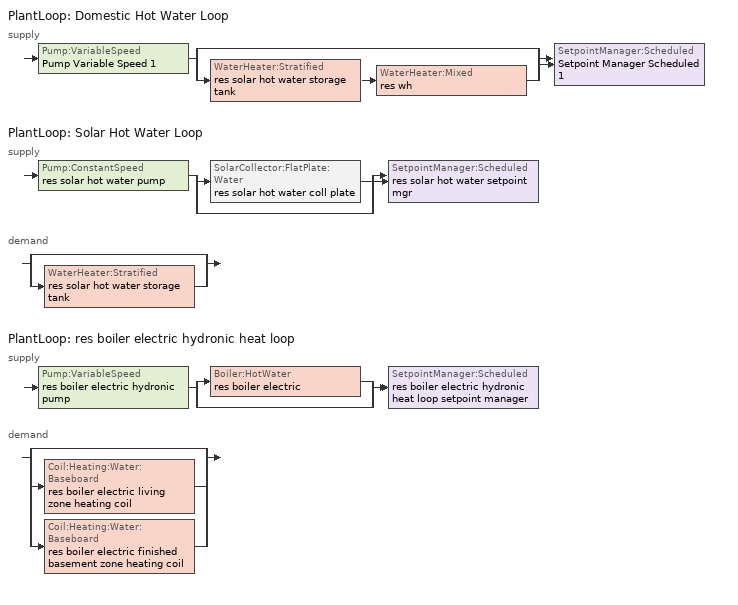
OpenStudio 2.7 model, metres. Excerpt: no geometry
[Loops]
PlantLoop 'Domestic Hot Water Loop'
 supply: Pump:VariableSpeed 'Pump Variable Speed 1' > split
  | bypass
  | WaterHeater:Stratified 'res solar hot water storage tank' > WaterHeater:Mixed 'res wh'
  join > SetpointManager:Scheduled 'Setpoint Manager Scheduled 1'
PlantLoop 'Solar Hot Water Loop'
 supply: Pump:ConstantSpeed 'res solar hot water pump' > split
  | SolarCollector:FlatPlate:Water 'res solar hot water coll plate'
  | bypass
  join > SetpointManager:Scheduled 'res solar hot water setpoint mgr'
 demand: split
  | bypass
  | WaterHeater:Stratified 'res solar hot water storage tank'
PlantLoop 'res boiler electric hydronic heat loop'
 supply: Pump:VariableSpeed 'res boiler electric hydronic pump' > split
  | Boiler:HotWater 'res boiler electric'
  | bypass
  join > SetpointManager:Scheduled 'res boiler electric hydronic heat loop setpoint manager'
 demand: split
  | bypass
  | Coil:Heating:Water:Baseboard 'res boiler electric living zone heating coil'
  | Coil:Heating:Water:Baseboard 'res boiler electric finished basement zone heating coil'
[Sizing:Zone] Zone Cooling Design Supply Air Temperature Input Method=SupplyAirTemperature; Zone Cooling Design Supply Air Temperature {C}=14; Zone Cooling Design Supply Air Temperature Difference {deltaC}=11.11; Zone Heating Design Supply Air Temperature Input Method=SupplyAirTemperature; Zone Heating Design Supply Air Temperature {C}=40; Zone Heating Design Supply Air Temperature Difference {deltaC}=11.11; Zone Cooling Design Supply Air Humidity Ratio {kg-H2O/kg-air}=0.0085; Zone Heating Design Supply Air Humidity Ratio {kg-H2O/kg-air}=0.008; Cooling Design Air Flow Method=DesignDay; Heating Design Air Flow Method=DesignDay; Account for Dedicated Outdoor Air System=No; Dedicated Outdoor Air System Control Strategy=NeutralSupplyAir; Dedicated Outdoor Air Low Setpoint Temperature for Design {C}=autosize; Dedicated Outdoor Air High Setpoint Temperature for Design {C}=autosize
living zone; finished basement zone
[Zone equipment]
living zone: res boiler electric living zone convective water, res room ac zone ptac
finished basement zone: res boiler electric finished basement zone convective water, res room ac zone ptac 1
[PlantLoop] Load Distribution Scheme=Optimal
Name | Glycol Concentration | Maximum Loop Flow Rate {m3/s} | Plant Loop Volume {m3} | Fluid Type | Maximum Loop Temperature {C} | Minimum Loop Temperature {C} | Minimum Loop Flow Rate {m3/s} | Plant Equipment Operation Heating Load Schedule
Domestic Hot Water Loop | 0 | 0.01 | 0.003
Solar Hot Water Loop | 50 |  | Autocalculate | PropyleneGlycol | 100 | 0 | 0 | Always On Discrete
res boiler electric hydronic heat loop | 0 |  | Autocalculate | Water | 100 | 0 | 0
[Sizing:Plant] Loop Type=Heating; Sizing Option=NonCoincident; Zone Timesteps in Averaging Window=1; Coincident Sizing Factor Mode=None
Name | Design Loop Exit Temperature {C} | Loop Design Temperature Difference {deltaC}
Domestic Hot Water Loop; Solar Hot Water Loop | 51.6667 | 5.55556
res boiler electric hydronic heat loop | 82.2222 | 11.1111
[Pump:VariableSpeed] Fraction of Motor Inefficiencies to Fluid Stream=0; Coefficient 1 of the Part Load Performance Curve=0; Coefficient 2 of the Part Load Performance Curve=1; Coefficient 3 of the Part Load Performance Curve=0; Coefficient 4 of the Part Load Performance Curve=0; Pump Control Type=Intermittent; Skin Loss Radiative Fraction=0.5; Design Power Sizing Method=PowerPerFlowPerPressure; Design Electric Power per Unit Flow Rate {W/(m3/s)}=348701.1; Design Shaft Power per Unit Flow Rate per Unit Head {W-s/m3-Pa}=1.28205; Design Minimum Flow Rate Fraction=0
Name | Rated Flow Rate {m3/s} | Rated Pump Head {Pa} | Rated Power Consumption {W} | Motor Efficiency
Pump Variable Speed 1 | 0.01 | 1 | 0 | 1
res boiler electric hydronic pump | 0.000630902 | 20000 |  | 0.9
[SetpointManager:Scheduled] Control Variable=Temperature
Name | Schedule
Setpoint Manager Scheduled 1; res solar hot water setpoint mgr | dhw temp
res boiler electric hydronic heat loop setpoint manager | res boiler electric hydronic heat supply setpoint
[WaterHeater:Mixed]
res wh: Tank Volume {m3}=0.00378541; Setpoint Temperature Schedule=WH Setpoint Temp; Deadband Temperature Difference {deltaC}=0; Maximum Temperature Limit {C}=99; Heater Control Type=Modulate; Heater Maximum Capacity {W}=2.93071e+10; Heater Minimum Capacity {W}=0; Heater Fuel Type=PropaneGas; Heater Thermal Efficiency=0.7544; Off Cycle Parasitic Fuel Consumption Rate {W}=7.382; Off Cycle Parasitic Fuel Type=Electricity; Off Cycle Parasitic Heat Fraction to Tank=0; On Cycle Parasitic Fuel Consumption Rate {W}=7.382; On Cycle Parasitic Fuel Type=Electricity; On Cycle Parasitic Heat Fraction to Tank=0; Ambient Temperature Indicator=ThermalZone; Ambient Temperature Thermal Zone=finished basement zone; Off Cycle Loss Coefficient to Ambient Temperature {W/K}=0; Off Cycle Loss Fraction to Thermal Zone=1; On Cycle Loss Coefficient to Ambient Temperature {W/K}=0; On Cycle Loss Fraction to Thermal Zone=1; Use Side Effectiveness=1; Source Side Effectiveness=1; Use Side Design Flow Rate {m3/s}=autosize; Source Side Design Flow Rate {m3/s}=autosize; Indirect Water Heating Recovery Time {hr}=1.5; Source Side Flow Control Mode=IndirectHeatPrimarySetpoint
[Pump:ConstantSpeed]
res solar hot water pump: Rated Flow Rate {m3/s}=5.68724e-05; Rated Pump Head {Pa}=90000; Rated Power Consumption {W}=32; Motor Efficiency=0.3; Fraction of Motor Inefficiencies to Fluid Stream=0.2; Pump Control Type=Intermittent; Design Power Sizing Method=PowerPerFlowPerPressure; Design Electric Power per Unit Flow Rate {W/(m3/s)}=348701.1; Design Shaft Power per Unit Flow Rate per Unit Head {W-s/m3-Pa}=1.28205
[SolarCollector:FlatPlate:Water]
res solar hot water coll plate: SolarCollectorPerformance=res solar hot water coll perf; Surface=res solar hot water shading surface; Maximum Flow Rate {m3/s}=5.68724e-05
[SolarCollectorPerformance:FlatPlate]
res solar hot water coll perf: Gross Area {m2}=3.71612; Test Fluid=Water; Test Flow Rate {m3/s}=5.68724e-05; Test Correlation Type=Inlet; Coefficient 1 of Efficiency Equation=0.77; Coefficient 2 of Efficiency Equation {W/m2-K}=-4.50265; Coefficient 2 of Incident Angle Modifier=-0.1; Coefficient 3 of Incident Angle Modifier=-0.0055
[WaterHeater:Stratified]
res solar hot water storage tank: Tank Volume {m3}=0.227125; Tank Height {m}=0.114628; Tank Shape=VerticalCylinder; Tank Perimeter {m}=0.120038; Maximum Temperature Limit {C}=99; Heater Priority Control=MasterSlave; Heater 1 Setpoint Temperature Schedule=WH Setpoint Temp; Heater 1 Deadband Temperature Difference {deltaC}=2; Heater 1 Capacity {W}=0; Heater 1 Height {m}=0; Heater 2 Setpoint Temperature Schedule=WH Setpoint Temp; Heater 2 Deadband Temperature Difference {deltaC}=5; Heater 2 Capacity {W}=0; Heater 2 Height {m}=0; Heater Fuel Type=Electricity; Heater Thermal Efficiency=1; Off Cycle Parasitic Fuel Consumption Rate {W}=10; Off Cycle Parasitic Fuel Type=Electricity; Off Cycle Parasitic Heat Fraction to Tank=0; Off Cycle Parasitic Height {m}=0; On Cycle Parasitic Fuel Consumption Rate {W}=10; On Cycle Parasitic Fuel Type=Electricity; On Cycle Parasitic Heat Fraction to Tank=0; On Cycle Parasitic Height {m}=0; Ambient Temperature Indicator=ThermalZone; Ambient Temperature Thermal Zone=living zone; Uniform Skin Loss Coefficient per Unit Area to Ambient Temperature {W/m2-K}=0.5678; Skin Loss Fraction to Zone=1; Off Cycle Flue Loss Coefficient to Ambient Temperature {W/K}=0; Off Cycle Flue Loss Fraction to Zone=1; Use Side Effectiveness=1; Use Side Inlet Height {m}=0; Use Side Outlet Height {m}=0.114628; Source Side Effectiveness=0.7; Source Side Inlet Height {m}=0.0382094; Source Side Outlet Height {m}=0; Inlet Mode=Fixed; Use Side Design Flow Rate {m3/s}=autosize; Source Side Design Flow Rate {m3/s}=5.68724e-05; Indirect Water Heating Recovery Time {hr}=1.5; Number of Nodes=8; Additional Destratification Conductivity {W/m-K}=0; Node 1 Additional Loss Coefficient {W/m2-K}=0; Node 2 Additional Loss Coefficient {W/m2-K}=0; Node 3 Additional Loss Coefficient {W/m2-K}=0; Node 4 Additional Loss Coefficient {W/m2-K}=0; Node 5 Additional Loss Coefficient {W/m2-K}=0; Node 6 Additional Loss Coefficient {W/m2-K}=0; Node 7 Additional Loss Coefficient {W/m2-K}=0; Node 8 Additional Loss Coefficient {W/m2-K}=0; Node 9 Additional Loss Coefficient {W/m2-K}=0; Node 10 Additional Loss Coefficient {W/m2-K}=0; Node 11 Additional Loss Coefficient {W/m2-K}=0; Node 12 Additional Loss Coefficient {W/m2-K}=0; Source Side Flow Control Mode=IndirectHeatPrimarySetpoint
[EnergyManagementSystem:Sensor]
Name | Output Variable or Output Meter Index Key | Output Variable or Output Meter
res_boiler_electric_hydronic_pump_s | res boiler electric hydronic pump | Pump Electric Energy
res_af_1_tin_s | living zone | Zone Mean Air Temperature
res_af_1_tt_s | living zone | Zone Outdoor Air Drybulb Temperature
[Boiler:HotWater]
res boiler electric: Fuel Type=Electricity; Nominal Capacity {W}=29307.1; Nominal Thermal Efficiency=0.8; Efficiency Curve Temperature Evaluation Variable=LeavingBoiler; Normalized Boiler Efficiency Curve=NonCondensingBoilerEff; Design Water Outlet Temperature {C}=82.2222; Minimum Part Load Ratio=0; Maximum Part Load Ratio=1; Optimum Part Load Ratio=1; Water Outlet Upper Temperature Limit {C}=99.9; Boiler Flow Mode=LeavingSetpointModulated; Parasitic Electric Load {W}=0; Sizing Factor=1
[Coil:Heating:Water:Baseboard] Heating Design Capacity Method=HeatingDesignCapacity; Heating Design Capacity {W}=29307.1; Heating Design Capacity Per Floor Area {W/m2}=0; Fraction of Autosized Heating Design Capacity=0.8; U-Factor Times Area Value {W/K}=2110.11; Maximum Water Flow Rate {m3/s}=0.00126249; Convergence Tolerance=0.001
res boiler electric living zone heating coil; res boiler electric finished basement zone heating coil
[ZoneHVAC:Baseboard:Convective:Water] Availability Schedule=Always On Discrete
Name | Heating Coil
res boiler electric living zone convective water | res boiler electric living zone heating coil
res boiler electric finished basement zone convective water | res boiler electric finished basement zone heating coil
[Coil:Cooling:DX:SingleSpeed] Availability Schedule=Always On Discrete; Rated Sensible Heat Ratio=0.65; Rated COP {W/W}=2.4911; Rated Evaporator Fan Power Per Volume Flow Rate {W/(m3/s)}=773.3; Total Cooling Capacity Function of Temperature Curve=RoomAC-Cap-fT; Total Cooling Capacity Function of Flow Fraction Curve=RoomAC-Cap-fFF; Energy Input Ratio Function of Temperature Curve=RoomAC-EIR-fT; Energy Input Ratio Function of Flow Fraction Curve=RoomAC-EIR-fFF; Part Load Fraction Correlation Curve=RoomAC-PLF-fPLR; Condenser Type=AirCooled; Evaporative Condenser Effectiveness=0.9; Evaporative Condenser Air Flow Rate {m3/s}=Autosize; Evaporative Condenser Pump Rated Power Consumption {W}=Autosize; Crankcase Heater Capacity {W}=0; Maximum Outdoor Dry-Bulb Temperature for Crankcase Heater Operation {C}=10; Basin Heater Capacity {W/K}=0; Basin Heater Setpoint Temperature {C}=2
Name | Rated Total Cooling Capacity {W} | Rated Air Flow Rate {m3/s}
res room ac cooling coil | 7578.36 | 0.317299
res room ac cooling coil 1 | 2972.2 | 0.124443
[Fan:OnOff] Availability Schedule=Always On Discrete; Fan Total Efficiency=1; Pressure Rise {Pa}=0; Motor Efficiency=1; Motor In Airstream Fraction=0
Name | Maximum Flow Rate {m3/s} | Fan Power Ratio Function of Speed Ratio Curve | Fan Efficiency Ratio Function of Speed Ratio Curve
res room ac living zone clg supply fan | 0.355945 | Fan On Off Power Curve | Fan On Off Efficiency Curve
res room ac finished basement zone clg supply fan | 0.1396 | Fan On Off Power Curve 1 | Fan On Off Efficiency Curve 1
[Coil:Heating:Electric] Availability Schedule=Always Off Discrete; Nominal Capacity {W}=0
res room ac always off heating coil; res room ac always off heating coil 1
[ZoneHVAC:PackagedTerminalAirConditioner] Availability Schedule=Always On Discrete; Supply Air Flow Rate During Heating Operation {m3/s}=1e-005; Supply Air Flow Rate When No Cooling or Heating is Needed {m3/s}=0; Outdoor Air Flow Rate During Cooling Operation {m3/s}=0; Outdoor Air Flow Rate During Heating Operation {m3/s}=0; Outdoor Air Flow Rate When No Cooling or Heating is Needed {m3/s}=0; Fan Placement=DrawThrough; Supply Air Fan Operating Mode Schedule=Always Off Discrete
Name | Supply Air Flow Rate During Cooling Operation {m3/s} | Supply Air Fan | Heating Coil | Cooling Coil
res room ac zone ptac | 0.355945 | res room ac living zone clg supply fan | res room ac always off heating coil | res room ac cooling coil
res room ac zone ptac 1 | 0.1396 | res room ac finished basement zone clg supply fan | res room ac always off heating coil 1 | res room ac cooling coil 1
[Schedule:Constant]
Name | Value
dhw temp; WH Setpoint Temp | 51.6667
Always On Discrete | 1
res boiler electric hydronic heat supply setpoint | 82.2222
Always Off Discrete | 0
[Curve:Bicubic]
NonCondensingBoilerEff: Coefficient1 Constant=1.11172; Coefficient2 x=0.0786141; Coefficient3 x**2=-0.400426; Coefficient4 y=0; Coefficient5 y**2=-0.000156783; Coefficient6 x*y=0.0093846; Coefficient7 x**3=0.234258; Coefficient8 y**3=1.32927e-06; Coefficient9 x**2*y=-0.0044467; Coefficient10 x*y**2=-1.22498e-05; Minimum Value of x=0.1; Maximum Value of x=1; Minimum Value of y=20; Maximum Value of y=80
[Curve:Biquadratic] Minimum Value of x=0; Maximum Value of x=100; Minimum Value of y=0; Maximum Value of y=100
Name | Coefficient1 Constant | Coefficient2 x | Coefficient3 x**2 | Coefficient4 y | Coefficient5 y**2 | Coefficient6 x*y
RoomAC-Cap-fT | 0.6405 | 0.01568 | 0.0004531 | 0.001615 | -0.0001825 | 6.614e-05
RoomAC-EIR-fT | 2.287 | -0.1732 | 0.004745 | 0.01662 | 0.000484 | -0.001306
[Curve:Quadratic] Coefficient3 x**2=0; Minimum Value of x=0; Minimum Curve Output=0
Name | Coefficient1 Constant | Coefficient2 x | Maximum Value of x | Maximum Curve Output
RoomAC-Cap-fFF | 0.887 | 0.1128 | 2 | 2
RoomAC-EIR-fFF | 1.763 | -0.6081 | 2 | 2
RoomAC-PLF-fPLR | 0.78 | 0.22 | 1 | 1
[Curve:Exponent] Coefficient1 Constant=1; Coefficient2 Constant=0; Coefficient3 Constant=0; Minimum Value of x=0; Maximum Value of x=1
Fan On Off Power Curve; Fan On Off Power Curve 1
[Curve:Cubic] Coefficient1 Constant=1; Coefficient2 x=0; Coefficient3 x**2=0; Coefficient4 x**3=0; Minimum Value of x=0; Maximum Value of x=1
Fan On Off Efficiency Curve; Fan On Off Efficiency Curve 1
